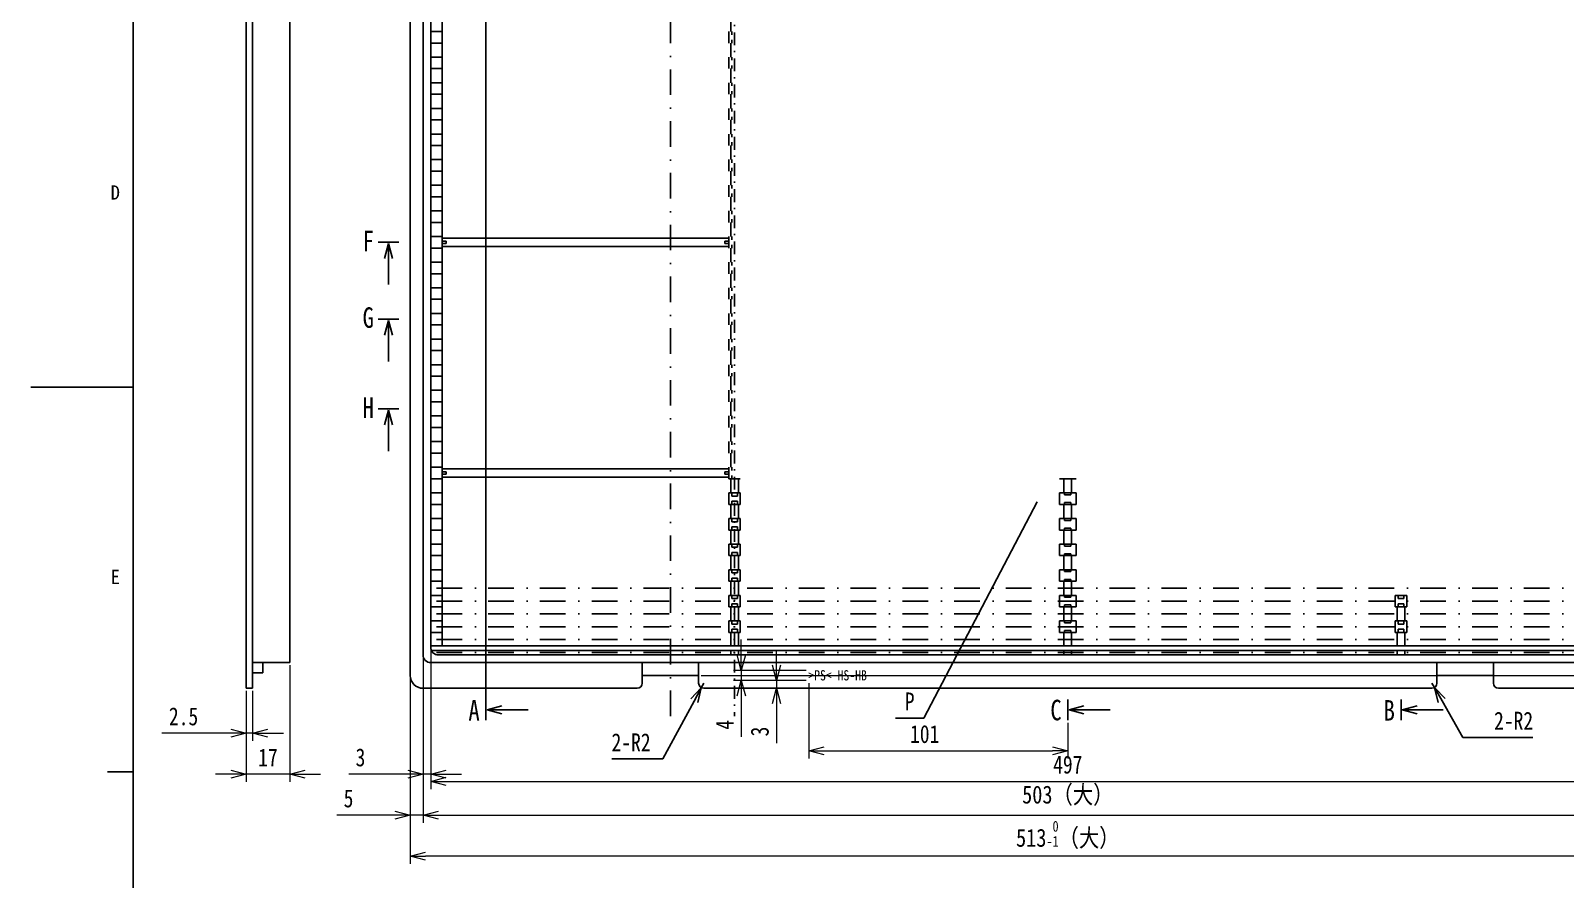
# Model space of a CAD drawing. Extents: x 641 to 1467, y 11 to 605.
# Drawn here: x 641.3 to 940.6, y 211.9 to 377.4 of the extents above; entities that cross this region are included whole.
import ezdxf

# ---------------------------------------------------------------- set-up
doc = ezdxf.new("R2010")
doc.units = 0
doc.header["$MEASUREMENT"] = 0
doc.linetypes.add('DASHDOT', pattern=[1, 0.5, -0.25, 0, -0.25])
doc.layers.get('0').update_dxf_attribs({"linetype": 'CONTINUOUS'})
doc.layers.get('DEFPOINTS').update_dxf_attribs({"linetype": 'CONTINUOUS'})
for name, color, linetype in [('DD0-2', 4, 'CONTINUOUS'), ('M1-1', 2, 'CONTINUOUS'), ('M1-2', 2, 'CONTINUOUS'), ('M21-1', 2, 'CONTINUOUS'), ('M4-2', 114, 'CONTINUOUS'), ('M80-2', 7, 'CONTINUOUS'), ('M80-3', 7, 'CONTINUOUS')]:
    doc.layers.add(name, color=color, linetype=linetype)
doc.styles.add('FS2312', font='', dxfattribs={"width": 0.8})
doc.styles.add('HANKAKU', font='')
doc.styles.get("Standard").update_dxf_attribs({"font": ''})
doc.styles.get('FS2312').set_extended_font_data('SimSun')
doc.styles.get('HANKAKU').set_extended_font_data('SimSun')
doc.styles.get('Standard').set_extended_font_data('SimSun')
doc.dimstyles.new('ISO-25', dxfattribs={"dimtxt": 3.5, "dimasz": 3, "dimexe": 1.5, "dimexo": 0.5, "dimtad": 1, "dimdec": 1, "dimlfac": 2, "dimdsep": 46, "dimtxsty": 'FS2312', "dimblk": 'OPEN30', "dimcen": 0.09, "dimclrd": 4, "dimclre": 4, "dimclrt": 4, "dimadec": 0, "dimazin": 0, "dimtfac": 1, "dimtdec": 1, "dimtmove": 0, "dimatfit": 3, "dimldrblk": 'OPEN30', "dimfxl": 1, "dimlwd": 18, "dimlwe": 18, "dimarcsym": 0})
doc.dimstyles.new('LEADSTYL', dxfattribs={"dimtxt": 3, "dimasz": 3, "dimexe": 0.18, "dimexo": 0.0625, "dimgap": 1, "dimtad": 0, "dimtih": 1, "dimtoh": 1, "dimdec": 4, "dimzin": 0, "dimdsep": 46, "dimtxsty": 'Standard', "dimblk1": 'OPEN', "dimblk2": 'OPEN', "dimsah": 1, "dimcen": 0.09, "dimadec": 0, "dimazin": 0, "dimtfac": 1, "dimtdec": 4, "dimtofl": 0, "dimtmove": 0, "dimatfit": 3, "dimldrblk": 'OPEN', "dimfxl": 1, "dimtolj": 1, "dimtzin": 0, "dimarcsym": 0})
doc.dimstyles.get("Standard").update_dxf_attribs({"dimtxt": 3.5, "dimasz": 3, "dimexe": 1.5, "dimexo": 0.5, "dimgap": 1.5, "dimtad": 3, "dimtoh": 1, "dimlfac": 0.5, "dimdsep": 46, "dimtxsty": 'FS2312', "dimblk1": 'OPEN', "dimblk2": 'OPEN', "dimsah": 1, "dimcen": 0.09, "dimadec": 0, "dimazin": 0, "dimtfac": 1, "dimtmove": 0, "dimatfit": 3, "dimldrblk": 'OPEN', "dimfxl": 1, "dimtolj": 1, "dimtzin": 0, "dimarcsym": 0})

# ---------------------------------------------------------------- blocks, each defined once
blk = doc.blocks.new('_OPEN')
at = {"color": 0}
for p, q in [((0, 0), (-1, 0)), ((-0.966, 0.259), (0, 0)), ((0, 0), (-0.966, -0.259))]:
    blk.add_line(p, q, dxfattribs=at)
blk = doc.blocks.new('_Open30')
at = {"color": 0, "linetype": 'ByBlock', "lineweight": -2}
for p, q in [((-1, 0.268), (0, 0)), ((0, 0), (-1, -0.268)), ((0, 0), (-1, 0))]:
    blk.add_line(p, q, dxfattribs=at)
blk = doc.blocks.new('*D236')
at = {"layer": 'DD0-2', "color": 4, "lineweight": 18, "transparency": 16777216}
for p, q in [((793.1, 250.14), (793.1, 235.44)), ((843.6, 242.43), (843.6, 235.44)), ((796.1, 236.94), (840.6, 236.94))]:
    blk.add_line(p, q, dxfattribs=at)
at = {"layer": 'DEFPOINTS', "color": 0, "transparency": 16777216}
for p in [(793.1, 250.64), (843.6, 242.93), (843.6, 236.94)]:
    blk.add_point(p, dxfattribs=at)
at = {"layer": 'DD0-2', "color": 4, "lineweight": 18, "transparency": 16777216, "xscale": 3, "yscale": 3, "zscale": 3, "rotation": 180}
blk.add_blockref('_Open30', (793.1, 236.94), dxfattribs=at)
at = {"layer": 'DD0-2', "color": 4, "lineweight": 18, "transparency": 16777216, "xscale": 3, "yscale": 3, "zscale": 3}
blk.add_blockref('_Open30', (843.6, 236.94), dxfattribs=at)
at = {"layer": 'DD0-2', "color": 4, "transparency": 16777216, "insert": (815.69, 240.19), "char_height": 3.5, "attachment_point": 5, "style": 'FS2312'}
blk.add_mtext('101', dxfattribs=at)
blk = doc.blocks.new('*D237')
at = {"layer": 'DD0-2', "color": 4, "lineweight": 18, "transparency": 16777216}
for p, q in [((779.92, 255.64), (779.92, 258.64)), ((792.6, 252.64), (778.42, 252.64)), ((779.92, 252.64), (779.92, 250.64)), ((792.6, 250.64), (778.42, 250.64)), ((779.92, 247.64), (779.92, 239.65))]:
    blk.add_line(p, q, dxfattribs=at)
at = {"layer": 'DEFPOINTS', "color": 0, "transparency": 16777216}
for p in [(779.92, 252.64), (793.1, 252.64), (793.1, 250.64)]:
    blk.add_point(p, dxfattribs=at)
at = {"layer": 'DD0-2', "color": 4, "lineweight": 18, "transparency": 16777216, "xscale": 3, "yscale": 3, "zscale": 3}
for p, rotation in [((779.92, 252.64), 270), ((779.92, 250.64), 90)]:
    blk.add_blockref('_Open30', p, dxfattribs=dict(at, rotation=rotation))
at = {"layer": 'DD0-2', "color": 4, "transparency": 16777216, "insert": (776.67, 242.01), "char_height": 3.5, "attachment_point": 5, "rotation": 90, "style": 'FS2312'}
blk.add_mtext('4', dxfattribs=at)
blk = doc.blocks.new('*D238')
at = {"layer": 'DD0-2', "color": 4, "lineweight": 18, "transparency": 16777216}
for p, q in [((786.79, 253.64), (786.79, 256.64)), ((773.1, 249.14), (788.29, 249.14)), ((792.6, 250.64), (785.29, 250.64)), ((786.79, 250.64), (786.79, 249.14)), ((786.79, 246.14), (786.79, 238.44))]:
    blk.add_line(p, q, dxfattribs=at)
at = {"layer": 'DEFPOINTS', "color": 0, "transparency": 16777216}
for p in [(772.6, 249.14), (786.79, 250.64), (793.1, 250.64)]:
    blk.add_point(p, dxfattribs=at)
at = {"layer": 'DD0-2', "color": 4, "lineweight": 18, "transparency": 16777216, "xscale": 3, "yscale": 3, "zscale": 3}
for p, rotation in [((786.79, 250.64), 270), ((786.79, 249.14), 90)]:
    blk.add_blockref('_Open30', p, dxfattribs=dict(at, rotation=rotation))
at = {"layer": 'DD0-2', "color": 4, "transparency": 16777216, "insert": (783.54, 240.7), "char_height": 3.5, "attachment_point": 5, "rotation": 90, "style": 'FS2312'}
blk.add_mtext('3', dxfattribs=at)
blk = doc.blocks.new('*D302')
at = {"layer": 'DD0-2', "color": 0, "lineweight": -2, "transparency": 16777216}
for p, q in [((772.6, 250.14), (772.12, 249.26)), ((764.61, 235.35), (770.7, 246.62)), ((754.66, 235.35), (764.61, 235.35))]:
    blk.add_line(p, q, dxfattribs=at)
at = {"layer": 'DEFPOINTS', "color": 0, "transparency": 16777216}
for p in [(772.12, 249.26), (772.6, 250.14)]:
    blk.add_point(p, dxfattribs=at)
at = {"layer": 'DD0-2', "color": 0, "lineweight": -2, "transparency": 16777216, "xscale": 3, "yscale": 3, "zscale": 3, "rotation": 61.6410365538692}
blk.add_blockref('_OPEN', (772.12, 249.26), dxfattribs=at)
at = {"layer": 'DD0-2', "color": 0, "transparency": 16777216, "insert": (758.42, 238.6), "char_height": 3.5, "attachment_point": 5, "style": 'FS2312'}
blk.add_mtext('\\A1;2-R2', dxfattribs=at)
blk = doc.blocks.new('*D303')
at = {"layer": 'DD0-2', "color": 0, "lineweight": -2, "transparency": 16777216}
for p, q in [((914.6, 250.14), (915.1, 249.27)), ((920.68, 239.56), (916.59, 246.67)), ((934.3, 239.56), (920.68, 239.56))]:
    blk.add_line(p, q, dxfattribs=at)
at = {"layer": 'DEFPOINTS', "color": 0, "transparency": 16777216}
for p in [(914.6, 250.14), (915.1, 249.27)]:
    blk.add_point(p, dxfattribs=at)
at = {"layer": 'DD0-2', "color": 0, "lineweight": -2, "transparency": 16777216, "xscale": 3, "yscale": 3, "zscale": 3, "rotation": 119.8728210460283}
blk.add_blockref('_OPEN', (915.1, 249.27), dxfattribs=at)
at = {"layer": 'DD0-2', "color": 0, "transparency": 16777216, "insert": (930.55, 242.81), "char_height": 3.5, "attachment_point": 5, "style": 'FS2312'}
blk.add_mtext('\\A1;2-R2', dxfattribs=at)
blk = doc.blocks.new('*D304')
at = {"layer": 'DD0-2', "color": 4, "lineweight": 18, "transparency": 16777216}
for p, q in [((968.35, 510.14), (990.1, 510.14)), ((988.6, 254.64), (988.6, 507.14)), ((772.1, 251.64), (990.1, 251.64))]:
    blk.add_line(p, q, dxfattribs=at)
at = {"layer": 'DEFPOINTS', "color": 0, "transparency": 16777216}
for p in [(967.85, 510.14), (988.6, 510.14), (771.6, 251.64)]:
    blk.add_point(p, dxfattribs=at)
at = {"layer": 'DD0-2', "color": 4, "lineweight": 18, "transparency": 16777216, "xscale": 3, "yscale": 3, "zscale": 3}
for p, rotation in [((988.6, 510.14), 90), ((988.6, 251.64), 270)]:
    blk.add_blockref('_Open30', p, dxfattribs=dict(at, rotation=rotation))
at = {"layer": 'DD0-2', "color": 4, "transparency": 16777216, "insert": (984.46, 380.89), "char_height": 3.5, "attachment_point": 5, "rotation": 90, "style": 'FS2312'}
blk.add_mtext('517{\\H0.6x;\\S+0.2^ -0.3;}（大）', dxfattribs=at)
blk = doc.blocks.new('*D308')
at = {"layer": 'DD0-2', "color": 4, "lineweight": 18, "transparency": 16777216}
for p, q in [((691.85, 253.64), (691.85, 230.89)), ((683.35, 248.64), (683.35, 230.89)), ((680.35, 232.39), (677.35, 232.39)), ((691.85, 232.39), (683.35, 232.39)), ((694.85, 232.39), (697.85, 232.39))]:
    blk.add_line(p, q, dxfattribs=at)
at = {"layer": 'DEFPOINTS', "color": 0, "transparency": 16777216}
for p in [(691.85, 254.14), (683.35, 249.14), (683.35, 232.39)]:
    blk.add_point(p, dxfattribs=at)
at = {"layer": 'DD0-2', "color": 4, "lineweight": 18, "transparency": 16777216, "xscale": 3, "yscale": 3, "zscale": 3}
blk.add_blockref('_Open30', (683.35, 232.39), dxfattribs=at)
at = {"layer": 'DD0-2', "color": 4, "lineweight": 18, "transparency": 16777216, "xscale": 3, "yscale": 3, "zscale": 3, "rotation": 180}
blk.add_blockref('_Open30', (691.85, 232.39), dxfattribs=at)
at = {"layer": 'DD0-2', "color": 4, "transparency": 16777216, "insert": (687.6, 235.64), "char_height": 3.5, "attachment_point": 5, "style": 'FS2312'}
blk.add_mtext('17', dxfattribs=at)
blk = doc.blocks.new('*D309')
at = {"layer": 'DD0-2', "color": 4, "lineweight": 18, "transparency": 16777216}
for p, q in [((683.35, 248.64), (683.35, 238.89)), ((684.6, 248.64), (684.6, 238.89)), ((680.35, 240.39), (666.88, 240.39)), ((684.6, 240.39), (683.35, 240.39)), ((687.6, 240.39), (690.6, 240.39))]:
    blk.add_line(p, q, dxfattribs=at)
at = {"layer": 'DEFPOINTS', "color": 0, "transparency": 16777216}
for p in [(683.35, 249.14), (684.6, 249.14), (683.35, 240.39)]:
    blk.add_point(p, dxfattribs=at)
at = {"layer": 'DD0-2', "color": 4, "lineweight": 18, "transparency": 16777216, "xscale": 3, "yscale": 3, "zscale": 3}
blk.add_blockref('_Open30', (683.35, 240.39), dxfattribs=at)
at = {"layer": 'DD0-2', "color": 4, "lineweight": 18, "transparency": 16777216, "xscale": 3, "yscale": 3, "zscale": 3, "rotation": 180}
blk.add_blockref('_Open30', (684.6, 240.39), dxfattribs=at)
at = {"layer": 'DD0-2', "color": 4, "transparency": 16777216, "insert": (671.14, 243.64), "char_height": 3.5, "attachment_point": 5, "style": 'FS2312'}
blk.add_mtext('2.5', dxfattribs=at)
blk = doc.blocks.new('*D310')
at = {"layer": 'DD0-2', "color": 4, "lineweight": 18, "transparency": 16777216}
for p, q in [((715.35, 251.14), (715.35, 214.89)), ((971.85, 251.14), (971.85, 214.89)), ((968.85, 216.39), (718.35, 216.39))]:
    blk.add_line(p, q, dxfattribs=at)
at = {"layer": 'DEFPOINTS', "color": 0, "transparency": 16777216}
for p in [(715.35, 251.64), (971.85, 251.64), (715.35, 216.39)]:
    blk.add_point(p, dxfattribs=at)
at = {"layer": 'DD0-2', "color": 4, "lineweight": 18, "transparency": 16777216, "xscale": 3, "yscale": 3, "zscale": 3, "rotation": 180}
blk.add_blockref('_Open30', (715.35, 216.39), dxfattribs=at)
at = {"layer": 'DD0-2', "color": 4, "lineweight": 18, "transparency": 16777216, "xscale": 3, "yscale": 3, "zscale": 3}
blk.add_blockref('_Open30', (971.85, 216.39), dxfattribs=at)
at = {"layer": 'DD0-2', "color": 4, "transparency": 16777216, "insert": (843.6, 220.52), "char_height": 3.5, "attachment_point": 5, "style": 'FS2312'}
blk.add_mtext('{\\W0.83;513{\\H2.10;{\\W0.83;{\\S 0^ -1;}}}（大）}', dxfattribs=at)
blk = doc.blocks.new('*D311')
at = {"layer": 'DD0-2', "color": 4, "lineweight": 18, "transparency": 16777216}
for p, q in [((717.85, 255.14), (717.85, 222.89)), ((715.35, 251.14), (715.35, 222.89)), ((712.35, 224.39), (701.05, 224.39)), ((717.85, 224.39), (715.35, 224.39)), ((720.85, 224.39), (723.85, 224.39))]:
    blk.add_line(p, q, dxfattribs=at)
at = {"layer": 'DEFPOINTS', "color": 0, "transparency": 16777216}
for p in [(717.85, 255.64), (715.35, 251.64), (715.35, 224.39)]:
    blk.add_point(p, dxfattribs=at)
at = {"layer": 'DD0-2', "color": 4, "lineweight": 18, "transparency": 16777216, "xscale": 3, "yscale": 3, "zscale": 3}
blk.add_blockref('_Open30', (715.35, 224.39), dxfattribs=at)
at = {"layer": 'DD0-2', "color": 4, "lineweight": 18, "transparency": 16777216, "xscale": 3, "yscale": 3, "zscale": 3, "rotation": 180}
blk.add_blockref('_Open30', (717.85, 224.39), dxfattribs=at)
at = {"layer": 'DD0-2', "color": 4, "transparency": 16777216, "insert": (703.31, 227.64), "char_height": 3.5, "attachment_point": 5, "style": 'FS2312'}
blk.add_mtext('5', dxfattribs=at)
blk = doc.blocks.new('*D312')
at = {"layer": 'DD0-2', "color": 4, "lineweight": 18, "transparency": 16777216}
for p, q in [((717.85, 255.14), (717.85, 222.89)), ((969.35, 255.14), (969.35, 222.89)), ((720.85, 224.39), (966.35, 224.39))]:
    blk.add_line(p, q, dxfattribs=at)
at = {"layer": 'DEFPOINTS', "color": 0, "transparency": 16777216}
for p in [(717.85, 255.64), (969.35, 255.64), (969.35, 224.39)]:
    blk.add_point(p, dxfattribs=at)
at = {"layer": 'DD0-2', "color": 4, "lineweight": 18, "transparency": 16777216, "xscale": 3, "yscale": 3, "zscale": 3, "rotation": 180}
blk.add_blockref('_Open30', (717.85, 224.39), dxfattribs=at)
at = {"layer": 'DD0-2', "color": 4, "lineweight": 18, "transparency": 16777216, "xscale": 3, "yscale": 3, "zscale": 3}
blk.add_blockref('_Open30', (969.35, 224.39), dxfattribs=at)
at = {"layer": 'DD0-2', "color": 4, "transparency": 16777216, "insert": (843.6, 228.18), "char_height": 3.5, "attachment_point": 5, "style": 'FS2312'}
blk.add_mtext('\\W0.83;503（大）', dxfattribs=at)
blk = doc.blocks.new('*D314')
at = {"layer": 'DD0-2', "color": 4, "lineweight": 18, "transparency": 16777216}
for p, q in [((717.85, 255.14), (717.85, 230.89)), ((719.35, 256.64), (719.35, 230.89)), ((714.85, 232.39), (703.39, 232.39)), ((719.35, 232.39), (717.85, 232.39)), ((722.35, 232.39), (725.35, 232.39))]:
    blk.add_line(p, q, dxfattribs=at)
at = {"layer": 'DEFPOINTS', "color": 0, "transparency": 16777216}
for p in [(717.85, 255.64), (719.35, 257.14), (717.85, 232.39)]:
    blk.add_point(p, dxfattribs=at)
at = {"layer": 'DD0-2', "color": 4, "lineweight": 18, "transparency": 16777216, "xscale": 3, "yscale": 3, "zscale": 3}
blk.add_blockref('_Open30', (717.85, 232.39), dxfattribs=at)
at = {"layer": 'DD0-2', "color": 4, "lineweight": 18, "transparency": 16777216, "xscale": 3, "yscale": 3, "zscale": 3, "rotation": 180}
blk.add_blockref('_Open30', (719.35, 232.39), dxfattribs=at)
at = {"layer": 'DD0-2', "color": 4, "transparency": 16777216, "insert": (705.64, 235.64), "char_height": 3.5, "attachment_point": 5, "style": 'FS2312'}
blk.add_mtext('3', dxfattribs=at)
blk = doc.blocks.new('*D316')
at = {"layer": 'DD0-2', "color": 4, "lineweight": 18, "transparency": 16777216}
for p, q in [((719.35, 256.64), (719.35, 229.48)), ((967.85, 256.64), (967.85, 229.48)), ((722.35, 230.98), (964.85, 230.98))]:
    blk.add_line(p, q, dxfattribs=at)
at = {"layer": 'DEFPOINTS', "color": 0, "transparency": 16777216}
for p in [(719.35, 257.14), (967.85, 257.14), (967.85, 230.98)]:
    blk.add_point(p, dxfattribs=at)
at = {"layer": 'DD0-2', "color": 4, "lineweight": 18, "transparency": 16777216, "xscale": 3, "yscale": 3, "zscale": 3, "rotation": 180}
blk.add_blockref('_Open30', (719.35, 230.98), dxfattribs=at)
at = {"layer": 'DD0-2', "color": 4, "lineweight": 18, "transparency": 16777216, "xscale": 3, "yscale": 3, "zscale": 3}
blk.add_blockref('_Open30', (967.85, 230.98), dxfattribs=at)
at = {"layer": 'DD0-2', "color": 4, "transparency": 16777216, "insert": (843.6, 234.23), "char_height": 3.5, "attachment_point": 5, "style": 'FS2312'}
blk.add_mtext('497', dxfattribs=at)

msp = doc.modelspace()

# ---------------------------------------------------------------- linework, layer by layer
at = {"color": 114, "linetype": 'Continuous', "ltscale": 0.1}
msp.add_line((661.3217, 30.8585), (661.3217, 584.8585), dxfattribs=at)
at = {"layer": 'M1-1'}
msp.add_line((730.097, 518.8105), (730.097, 242.9335), dxfattribs=at)
at = {"layer": 'M1-1', "color": 7, "linetype": 'DASHDOT', "ltscale": 10}
for p, q in [((766.097, 243.6765), (766.097, 519.8985)), ((967.847, 268.6415), (719.347, 268.6415)), ((967.847, 266.1415), (719.347, 266.1415)), ((967.847, 263.6415), (719.347, 263.6415)), ((967.847, 261.1415), (719.347, 261.1415)), ((967.847, 258.6415), (719.347, 258.6415)), ((967.847, 256.1415), (719.347, 256.1415))]:
    msp.add_line(p, q, dxfattribs=at)
at = {"layer": 'M1-2'}
for p, q in [((683.347, 512.6415), (683.347, 249.1415)), ((684.597, 512.6415), (684.597, 249.1415)), ((691.847, 510.1415), (691.847, 254.1415)), ((715.347, 251.6415), (715.347, 510.1415)), ((717.847, 508.6415), (717.847, 255.6415)), ((719.347, 507.1415), (719.347, 257.1415)), ((721.597, 507.5015), (721.597, 257.4415)), ((719.347, 377.2665), (721.597, 377.2665)), ((777.472, 375.0165), (777.472, 377.2665)), ((777.847, 377.2665), (777.847, 380.0165)), ((778.047, 376.6415), (778.047, 377.2665)), ((719.347, 375.0165), (721.597, 375.0165)), ((777.847, 372.2665), (777.847, 375.0165)), ((778.047, 375.0165), (778.047, 375.6415)), ((719.347, 372.2665), (721.597, 372.2665)), ((777.472, 370.0165), (777.472, 372.2665)), ((778.047, 371.6415), (778.047, 372.2665)), ((719.347, 370.0165), (721.597, 370.0165)), ((777.847, 367.2665), (777.847, 370.0165)), ((778.047, 370.0165), (778.047, 370.6415)), ((719.347, 367.2665), (721.597, 367.2665)), ((777.472, 365.0165), (777.472, 367.2665)), ((778.047, 366.6415), (778.047, 367.2665)), ((778.047, 365.0165), (778.047, 365.6415)), ((719.347, 365.0165), (721.597, 365.0165)), ((719.347, 362.2665), (721.597, 362.2665)), ((777.472, 360.0165), (777.472, 362.2665)), ((777.847, 362.2665), (777.847, 365.0165)), ((778.047, 361.6415), (778.047, 362.2665)), ((719.347, 360.0165), (721.597, 360.0165)), ((777.847, 357.2665), (777.847, 360.0165)), ((778.047, 360.0165), (778.047, 360.6415)), ((719.347, 357.2665), (721.597, 357.2665)), ((777.472, 355.0165), (777.472, 357.2665)), ((778.047, 356.6415), (778.047, 357.2665)), ((719.347, 355.0165), (721.597, 355.0165)), ((777.847, 352.2665), (777.847, 355.0165)), ((778.047, 355.0165), (778.047, 355.6415)), ((719.347, 352.2665), (721.597, 352.2665)), ((777.472, 350.0165), (777.472, 352.2665)), ((778.047, 351.6415), (778.047, 352.2665)), ((778.047, 350.0165), (778.047, 350.6415)), ((719.347, 350.0165), (721.597, 350.0165)), ((719.347, 347.2665), (721.597, 347.2665)), ((777.472, 345.0165), (777.472, 347.2665)), ((777.847, 347.2665), (777.847, 350.0165)), ((778.047, 346.6415), (778.047, 347.2665)), ((719.347, 345.0165), (721.597, 345.0165)), ((777.847, 342.2665), (777.847, 345.0165)), ((778.047, 345.0165), (778.047, 345.6415)), ((719.347, 342.2665), (721.597, 342.2665)), ((777.472, 340.0165), (777.472, 342.2665)), ((778.047, 341.6415), (778.047, 342.2665)), ((719.347, 340.0165), (721.597, 340.0165)), ((777.847, 337.2665), (777.847, 340.0165)), ((778.047, 340.0165), (778.047, 340.6415)), ((719.347, 337.2665), (721.597, 337.2665)), ((777.472, 336.9665), (721.597, 336.9665)), ((721.597, 336.3915), (722.347, 336.3915)), ((721.597, 335.8915), (722.347, 335.8915)), ((777.472, 335.3165), (721.597, 335.3165)), ((722.347, 336.3915), (722.347, 335.8915)), ((776.722, 335.8915), (776.722, 336.3915)), ((776.722, 336.3915), (777.472, 336.3915)), ((776.722, 335.8915), (777.472, 335.8915)), ((777.472, 335.0165), (777.472, 337.2665)), ((777.472, 335.0165), (777.472, 337.2665)), ((778.047, 336.6415), (778.047, 337.2665)), ((778.047, 335.0165), (778.047, 335.6415)), ((719.347, 335.0165), (721.597, 335.0165)), ((719.347, 332.2665), (721.597, 332.2665)), ((777.472, 332.2665), (777.472, 330.0165)), ((777.847, 332.2665), (777.847, 335.0165)), ((778.047, 331.6415), (778.047, 332.2665)), ((719.347, 330.0165), (721.597, 330.0165)), ((777.847, 327.2665), (777.847, 330.0165)), ((778.047, 330.0165), (778.047, 330.6415)), ((719.347, 327.2665), (721.597, 327.2665)), ((777.472, 327.2665), (777.472, 325.0165)), ((778.047, 326.6415), (778.047, 327.2665)), ((719.347, 325.0165), (721.597, 325.0165)), ((777.847, 322.2665), (777.847, 325.0165)), ((778.047, 325.0165), (778.047, 325.6415)), ((719.347, 322.2665), (721.597, 322.2665)), ((777.472, 322.2665), (777.472, 320.0165)), ((778.047, 321.6415), (778.047, 322.2665)), ((778.047, 320.0165), (778.047, 320.6415)), ((719.347, 320.0165), (721.597, 320.0165)), ((777.847, 317.2665), (777.847, 320.0165)), ((719.347, 317.2665), (721.597, 317.2665)), ((719.347, 315.0165), (721.597, 315.0165)), ((777.472, 317.2665), (777.472, 315.0165)), ((777.847, 312.2665), (777.847, 315.0165)), ((778.047, 316.6415), (778.047, 317.2665)), ((778.047, 315.0165), (778.047, 315.6415)), ((719.347, 312.2665), (721.597, 312.2665)), ((777.472, 312.2665), (777.472, 310.0165)), ((778.047, 311.6415), (778.047, 312.2665)), ((719.347, 310.0165), (721.597, 310.0165)), ((777.847, 307.2665), (777.847, 310.0165)), ((778.047, 310.0165), (778.047, 310.6415)), ((719.347, 307.2665), (721.597, 307.2665)), ((777.472, 307.2665), (777.472, 305.0165)), ((778.047, 306.6415), (778.047, 307.2665)), ((778.047, 305.0165), (778.047, 305.6415)), ((719.347, 305.0165), (721.597, 305.0165)), ((777.847, 302.2665), (777.847, 305.0165)), ((719.347, 302.2665), (721.597, 302.2665)), ((719.347, 300.0165), (721.597, 300.0165)), ((777.472, 302.2665), (777.472, 300.0165)), ((777.847, 297.2665), (777.847, 300.0165)), ((778.047, 301.6415), (778.047, 302.2665)), ((778.047, 300.0165), (778.047, 300.6415)), ((719.347, 297.2665), (721.597, 297.2665)), ((777.472, 297.2665), (777.472, 295.0165)), ((778.047, 296.6415), (778.047, 297.2665)), ((719.347, 295.0165), (721.597, 295.0165)), ((777.847, 292.2665), (777.847, 295.0165)), ((778.047, 295.0165), (778.047, 295.6415)), ((719.347, 292.2665), (721.597, 292.2665)), ((777.472, 291.9665), (721.597, 291.9665)), ((721.597, 291.3915), (722.347, 291.3915)), ((721.597, 290.8915), (722.347, 290.8915)), ((722.347, 291.3915), (722.347, 290.8915)), ((776.722, 290.8915), (776.722, 291.3915)), ((776.722, 291.3915), (777.472, 291.3915)), ((776.722, 290.8915), (777.472, 290.8915)), ((777.472, 290.0165), (777.472, 292.2665)), ((777.472, 290.0165), (777.472, 292.2665)), ((778.047, 291.6415), (778.047, 292.2665)), ((778.047, 290.0165), (778.047, 290.6415)), ((719.347, 290.0165), (721.597, 290.0165)), ((777.472, 290.3165), (721.597, 290.3165)), ((777.472, 290.0165), (779.722, 290.0165)), ((777.472, 290.0165), (779.722, 290.0165)), ((777.847, 287.2665), (777.847, 290.0165)), ((779.347, 287.2665), (779.347, 290.0165)), ((841.972, 290.0165), (845.222, 290.0165)), ((842.472, 290.0165), (844.722, 290.0165)), ((842.847, 287.2665), (842.847, 290.0165)), ((844.347, 287.2665), (844.347, 290.0165)), ((719.347, 287.2665), (721.597, 287.2665)), ((719.347, 285.0165), (721.597, 285.0165)), ((777.472, 285.0165), (777.472, 287.2665)), ((777.472, 287.2665), (779.722, 287.2665)), ((777.472, 285.0165), (779.722, 285.0165)), ((777.847, 282.2665), (777.847, 285.0165)), ((778.047, 286.6415), (778.047, 287.2665)), ((778.047, 286.6415), (779.147, 286.6415)), ((778.047, 285.0165), (778.047, 285.6415)), ((778.047, 285.6415), (779.147, 285.6415)), ((779.147, 286.6415), (779.147, 287.2665)), ((779.147, 285.0165), (779.147, 285.6415)), ((779.347, 282.2665), (779.347, 285.0165)), ((779.722, 285.0165), (779.722, 287.2665)), ((841.972, 285.0165), (841.972, 287.2665)), ((841.972, 287.2665), (845.222, 287.2665)), ((841.972, 285.0165), (845.222, 285.0165)), ((842.847, 282.2665), (842.847, 285.0165)), ((842.972, 286.8915), (842.972, 287.2665)), ((844.222, 286.8915), (842.972, 286.8915)), ((844.222, 285.3915), (842.972, 285.3915)), ((842.972, 285.0165), (842.972, 285.3915)), ((844.222, 286.8915), (844.222, 287.2665)), ((844.222, 285.0165), (844.222, 285.3915)), ((844.347, 282.2665), (844.347, 285.0165)), ((845.222, 285.0165), (845.222, 287.2665)), ((719.347, 282.2665), (721.597, 282.2665)), ((777.472, 280.0165), (777.472, 282.2665)), ((777.472, 282.2665), (779.722, 282.2665)), ((778.047, 281.6415), (778.047, 282.2665)), ((778.047, 281.6415), (779.147, 281.6415)), ((779.147, 281.6415), (779.147, 282.2665)), ((779.722, 280.0165), (779.722, 282.2665)), ((841.972, 280.0165), (841.972, 282.2665)), ((841.972, 282.2665), (845.222, 282.2665)), ((842.972, 281.8915), (842.972, 282.2665)), ((844.222, 281.8915), (842.972, 281.8915)), ((844.222, 281.8915), (844.222, 282.2665)), ((845.222, 280.0165), (845.222, 282.2665)), ((719.347, 280.0165), (721.597, 280.0165)), ((777.472, 280.0165), (779.722, 280.0165)), ((777.847, 277.2665), (777.847, 280.0165)), ((778.047, 280.0165), (778.047, 280.6415)), ((778.047, 280.6415), (779.147, 280.6415)), ((779.147, 280.0165), (779.147, 280.6415)), ((779.347, 277.2665), (779.347, 280.0165)), ((841.972, 280.0165), (845.222, 280.0165)), ((842.847, 277.2665), (842.847, 280.0165)), ((844.222, 280.3915), (842.972, 280.3915)), ((842.972, 280.0165), (842.972, 280.3915)), ((844.222, 280.0165), (844.222, 280.3915)), ((844.347, 277.2665), (844.347, 280.0165)), ((719.347, 277.2665), (721.597, 277.2665)), ((777.472, 275.0165), (777.472, 277.2665)), ((777.472, 277.2665), (779.722, 277.2665)), ((778.047, 276.6415), (778.047, 277.2665)), ((778.047, 276.6415), (779.147, 276.6415)), ((778.047, 275.0165), (778.047, 275.6415)), ((778.047, 275.6415), (779.147, 275.6415)), ((779.147, 276.6415), (779.147, 277.2665)), ((779.147, 275.0165), (779.147, 275.6415)), ((779.722, 275.0165), (779.722, 277.2665)), ((841.972, 275.0165), (841.972, 277.2665)), ((841.972, 277.2665), (845.222, 277.2665)), ((842.972, 276.8915), (842.972, 277.2665)), ((844.222, 276.8915), (842.972, 276.8915)), ((844.222, 275.3915), (842.972, 275.3915)), ((842.972, 275.0165), (842.972, 275.3915)), ((844.222, 276.8915), (844.222, 277.2665)), ((844.222, 275.0165), (844.222, 275.3915)), ((845.222, 275.0165), (845.222, 277.2665)), ((719.347, 275.0165), (721.597, 275.0165)), ((777.472, 275.0165), (779.722, 275.0165)), ((777.847, 272.2665), (777.847, 275.0165)), ((779.347, 272.2665), (779.347, 275.0165)), ((841.972, 275.0165), (845.222, 275.0165)), ((842.847, 272.2665), (842.847, 275.0165)), ((844.347, 272.2665), (844.347, 275.0165)), ((719.347, 272.2665), (721.597, 272.2665)), ((719.347, 270.0165), (721.597, 270.0165)), ((777.472, 270.0165), (777.472, 272.2665)), ((777.472, 272.2665), (779.722, 272.2665)), ((777.472, 270.0165), (779.722, 270.0165)), ((777.847, 267.2665), (777.847, 270.0165)), ((778.047, 271.6415), (778.047, 272.2665)), ((778.047, 271.6415), (779.147, 271.6415)), ((778.047, 270.0165), (778.047, 270.6415)), ((778.047, 270.6415), (779.147, 270.6415)), ((779.147, 271.6415), (779.147, 272.2665)), ((779.147, 270.0165), (779.147, 270.6415)), ((779.347, 267.2665), (779.347, 270.0165)), ((779.722, 270.0165), (779.722, 272.2665)), ((841.972, 270.0165), (841.972, 272.2665)), ((841.972, 272.2665), (845.222, 272.2665)), ((841.972, 270.0165), (845.222, 270.0165)), ((842.847, 267.2665), (842.847, 270.0165)), ((842.972, 271.8915), (842.972, 272.2665)), ((844.222, 271.8915), (842.972, 271.8915)), ((844.222, 270.3915), (842.972, 270.3915)), ((842.972, 270.0165), (842.972, 270.3915)), ((844.222, 271.8915), (844.222, 272.2665)), ((844.222, 270.0165), (844.222, 270.3915)), ((844.347, 267.2665), (844.347, 270.0165)), ((845.222, 270.0165), (845.222, 272.2665)), ((719.347, 267.2665), (721.597, 267.2665)), ((777.472, 267.2665), (777.472, 265.0165)), ((777.472, 267.2665), (779.722, 267.2665)), ((778.047, 266.6415), (778.047, 267.2665)), ((778.047, 266.6415), (779.147, 266.6415)), ((779.147, 266.6415), (779.147, 267.2665)), ((779.722, 267.2665), (779.722, 265.0165)), ((841.972, 267.2665), (841.972, 265.0165)), ((841.972, 267.2665), (845.222, 267.2665)), ((842.972, 266.8915), (842.972, 267.2665)), ((844.222, 266.8915), (842.972, 266.8915)), ((844.222, 266.8915), (844.222, 267.2665)), ((845.222, 267.2665), (845.222, 265.0165)), ((907.472, 267.2665), (907.472, 265.0165)), ((907.472, 267.2665), (909.722, 267.2665)), ((908.047, 266.6415), (908.047, 267.2665)), ((908.047, 266.6415), (909.147, 266.6415)), ((909.147, 266.6415), (909.147, 267.2665)), ((909.722, 267.2665), (909.722, 265.0165)), ((719.347, 265.0165), (721.597, 265.0165)), ((777.472, 265.0165), (779.722, 265.0165)), ((777.847, 262.2665), (777.847, 265.0165)), ((778.047, 265.0165), (778.047, 265.6415)), ((778.047, 265.6415), (779.147, 265.6415)), ((779.147, 265.0165), (779.147, 265.6415)), ((779.347, 262.2665), (779.347, 265.0165)), ((841.972, 265.0165), (845.222, 265.0165)), ((842.847, 262.2665), (842.847, 265.0165)), ((844.222, 265.3915), (842.972, 265.3915)), ((842.972, 265.0165), (842.972, 265.3915)), ((844.222, 265.0165), (844.222, 265.3915)), ((844.347, 262.2665), (844.347, 265.0165)), ((907.472, 265.0165), (909.722, 265.0165)), ((907.847, 262.2665), (907.847, 265.0165)), ((908.047, 265.0165), (908.047, 265.6415)), ((908.047, 265.6415), (909.147, 265.6415)), ((909.147, 265.0165), (909.147, 265.6415)), ((909.347, 262.2665), (909.347, 265.0165)), ((719.347, 262.2665), (721.597, 262.2665)), ((777.472, 262.2665), (777.472, 260.0165)), ((777.472, 262.2665), (779.722, 262.2665)), ((778.047, 261.6415), (778.047, 262.2665)), ((778.047, 261.6415), (779.147, 261.6415)), ((778.047, 260.6415), (779.147, 260.6415)), ((778.047, 260.0165), (778.047, 260.6415)), ((779.147, 261.6415), (779.147, 262.2665)), ((779.147, 260.0165), (779.147, 260.6415)), ((779.722, 262.2665), (779.722, 260.0165)), ((841.972, 262.2665), (841.972, 260.0165)), ((841.972, 262.2665), (845.222, 262.2665)), ((842.972, 261.8915), (842.972, 262.2665)), ((844.222, 261.8915), (842.972, 261.8915)), ((844.222, 261.8915), (844.222, 262.2665)), ((845.222, 262.2665), (845.222, 260.0165)), ((907.472, 262.2665), (907.472, 260.0165)), ((907.472, 262.2665), (909.722, 262.2665)), ((908.047, 261.6415), (908.047, 262.2665)), ((908.047, 261.6415), (909.147, 261.6415)), ((908.047, 260.0165), (908.047, 260.6415)), ((908.047, 260.6415), (909.147, 260.6415)), ((909.147, 261.6415), (909.147, 262.2665)), ((909.147, 260.0165), (909.147, 260.6415)), ((909.722, 262.2665), (909.722, 260.0165)), ((719.347, 260.0165), (721.597, 260.0165)), ((967.847, 257.4415), (719.347, 257.4415)), ((777.472, 260.0165), (779.722, 260.0165)), ((777.847, 257.4415), (777.847, 260.0165)), ((779.347, 257.4415), (779.347, 260.0165)), ((841.972, 260.0165), (845.222, 260.0165)), ((842.847, 257.4415), (842.847, 260.0165)), ((844.222, 260.3915), (842.972, 260.3915)), ((842.972, 260.0165), (842.972, 260.3915)), ((844.222, 260.0165), (844.222, 260.3915)), ((844.347, 257.4415), (844.347, 260.0165)), ((907.472, 260.0165), (909.722, 260.0165)), ((907.847, 257.4415), (907.847, 260.0165)), ((909.347, 257.4415), (909.347, 260.0165)), ((967.847, 256.5115), (719.347, 256.5115)), ((966.347, 255.6415), (720.847, 255.6415)), ((777.847, 255.6415), (777.847, 256.5115)), ((779.347, 255.6415), (779.347, 256.5115)), ((842.847, 255.6415), (842.847, 256.5115)), ((844.347, 255.6415), (844.347, 256.5115)), ((907.847, 255.6415), (907.847, 256.5115)), ((909.347, 255.6415), (909.347, 256.5115)), ((691.847, 254.1415), (684.597, 254.1415)), ((684.597, 252.1415), (686.597, 252.1415)), ((686.597, 252.1415), (686.597, 254.1415)), ((719.347, 254.1415), (967.847, 254.1415)), ((760.597, 254.1415), (760.597, 250.1415)), ((760.597, 251.6415), (771.597, 251.6415)), ((771.597, 254.1415), (771.597, 250.1415)), ((915.598, 254.1415), (915.598, 250.1415)), ((926.598, 251.6415), (915.598, 251.6415)), ((926.598, 254.1415), (926.598, 250.1415)), ((684.597, 249.1415), (683.347, 249.1415)), ((759.597, 249.1415), (717.847, 249.1415)), ((914.598, 249.1415), (772.597, 249.1415)), ((969.347, 249.1415), (927.598, 249.1415))]:
    msp.add_line(p, q, dxfattribs=at)
for centre, radius, start, end in [((719.347, 255.6415), 1.5, 180, 270), ((720.847, 257.1415), 1.5, 180, 270), ((717.847, 251.6415), 2.5, 180, 270), ((759.597, 250.1415), 1, 270, 0), ((772.597, 250.1415), 1, 180, 270), ((914.598, 250.1415), 1, 270, 0), ((927.598, 250.1415), 1, 180, 270)]:
    msp.add_arc(centre, radius, start, end, dxfattribs=at)
at = {"layer": 'M21-1', "color": 7, "linetype": 'DASHDOT', "ltscale": 5}
msp.add_line((778.597, 519.8985), (778.597, 243.6765), dxfattribs=at)
at = {"layer": 'M80-2', "color": 2}
for p, q in [((661.3217, 307.8585), (641.3217, 307.8585)), ((661.3217, 232.8585), (656.3217, 232.8585))]:
    msp.add_line(p, q, dxfattribs=at)
at = {"layer": 'M80-3', "color": 114}
for p, q in [((709.107, 336.1415), (713.1071, 336.1408)), ((709.107, 321.1415), (713.1071, 321.1408)), ((709.107, 303.6415), (713.1071, 303.6408)), ((730.097, 242.9335), (730.0977, 246.9336)), ((843.597, 242.9335), (843.5977, 246.9336)), ((908.597, 242.9335), (908.5977, 246.9336))]:
    msp.add_line(p, q, dxfattribs=at)

# ---------------------------------------------------------------- texts
at = {"layer": 'DD0-2', "insert": (812.757, 246.5685), "char_height": 3.5, "attachment_point": 5, "style": 'FS2312'}
msp.add_mtext('{\\A1;P}', dxfattribs=at)
at = {"layer": 'M1-2', "color": 1, "insert": (792.98, 250.6415), "char_height": 2, "attachment_point": 7}
msp.add_mtext('{\\W0.84;\\C2;>PS< HS-HB                  }', dxfattribs=at)
at = {"layer": 'M4-2', "char_height": 4, "attachment_point": 7}
for s, insert in [('\\W0.81;{\\C2;F}', (706.0582, 334.3894)), ('\\W0.81;{\\C2;G}', (706.0582, 319.3894)), ('\\W0.81;{\\C2;H}', (706.0582, 301.8894)), ('\\W0.81;{\\C2;A}', (726.6967, 242.8321)), ('\\W0.81;{\\C2;C}', (840.1967, 242.8321)), ('\\W0.81;{\\C2;B}', (905.1967, 242.8321))]:
    msp.add_mtext(s, dxfattribs=dict(at, insert=insert))
at = {"layer": 'M80-2', "color": 154, "char_height": 2.8, "attachment_point": 7, "style": 'HANKAKU'}
for s, insert in [('{\\W0.95;D}', (656.9217, 344.4585)), ('{\\W0.95;E}', (656.9217, 269.4585))]:
    msp.add_mtext(s, dxfattribs=dict(at, insert=insert))

# ---------------------------------------------------------------- dimensions: what is measured, and where the dimension line sits
at = {"layer": 'DD0-2', "color": 4}
dim = msp.add_linear_dim(base=(988.598, 510.1415), p1=(771.597, 251.6415), p2=(967.847, 510.1415), angle=90, text='<>{\\H0.6x;\\S+0.2^ -0.3;}（大）', dimstyle='ISO-25', override={"dimgap": 1.5}, dxfattribs=at)
dim.commit()
dim.dimension.update_dxf_attribs({"geometry": '*D304', "text_midpoint": (988.598, 380.8915), "dimtype": 160})
for base, p1, p2, picture, middle in [((779.916, 252.6415), (793.097, 250.6415), (793.097, 252.6415), '*D237', (779.916, 242.0065)), ((786.789, 250.6415), (772.597, 249.1415), (793.097, 250.6415), '*D238', (786.789, 240.6985))]:
    dim = msp.add_linear_dim(base=base, p1=p1, p2=p2, angle=90, dimstyle='ISO-25', override={"dimgap": 1.5}, dxfattribs=at)
    dim.commit()
    dim.dimension.update_dxf_attribs({"geometry": picture, "text_midpoint": middle, "dimtype": 160})
for base, p1, p2, override, picture, middle in [((715.347, 224.3915), (717.847, 255.6415), (715.347, 251.6415), {"dimgap": 1.5}, '*D311', (703.3067, 224.3915)), ((717.847, 232.3915), (719.347, 257.1415), (717.847, 255.6415), {"dimgap": 1.5}, '*D314', (705.6415, 232.3915)), ((967.847, 230.9832), (719.347, 257.1415), (967.847, 257.1415), {"dimgap": 1.5}, '*D316', (843.598, 230.9832)), ((683.347, 232.3915), (691.847, 254.1415), (683.347, 249.1415), {"dimgap": 1.5}, '*D308', (687.597, 232.3915)), ((683.347, 240.3915), (684.597, 249.1415), (683.347, 249.1415), {"dimgap": 1.5}, '*D309', (671.1415, 240.3915)), ((843.597, 236.9415), (793.097, 250.6415), (843.597, 242.9335), {"dimgap": 1.5, "dimdec": 0}, '*D236', (815.6897, 236.9415))]:
    dim = msp.add_linear_dim(base=base, p1=p1, p2=p2, dimstyle='ISO-25', override=override, dxfattribs=at)
    dim.commit()
    dim.dimension.update_dxf_attribs({"geometry": picture, "text_midpoint": middle, "dimtype": 160})
for base, p1, p2, text, picture, middle in [((969.347, 224.3915), (717.847, 255.6415), (969.347, 255.6415), '\\W0.83;<>（大）', '*D312', (843.598, 224.3915)), ((715.347, 216.3915), (971.847, 251.6415), (715.347, 251.6415), '{\\W0.83;<>{\\H2.10;{\\W0.83;{\\S 0^ -1;}}}（大）}', '*D310', (843.598, 216.3915))]:
    dim = msp.add_linear_dim(base=base, p1=p1, p2=p2, text=text, dimstyle='ISO-25', override={"dimgap": 1.5}, dxfattribs=at)
    dim.commit()
    dim.dimension.update_dxf_attribs({"geometry": picture, "text_midpoint": middle, "dimtype": 160})
at = {"layer": 'DD0-2'}
for center, mpoint, picture, middle in [((772.597, 250.1415), (772.122, 249.2615), '*D302', (758.4182, 235.3521)), ((914.598, 250.1415), (915.096, 249.2745), '*D303', (930.545, 239.5565))]:
    dim = msp.add_radius_dim(center=center, mpoint=mpoint, text='2-<>', dimstyle='Standard', override={"dimlfac": 2}, dxfattribs=at)
    dim.commit()
    dim.dimension.update_dxf_attribs({"geometry": picture, "text_midpoint": middle, "dimtype": 164})

# ---------------------------------------------------------------- leaders
for points in [[(711.107, 335.9015), (711.107, 327.9015)], [(711.107, 320.9015), (711.107, 312.9015)], [(711.107, 303.4015), (711.107, 295.4015)], [(730.337, 244.9335), (738.337, 244.9335)], [(843.837, 244.9335), (851.837, 244.9335)], [(908.837, 244.9335), (916.837, 244.9335)]]:
    msp.add_leader(points, dimstyle='LEADSTYL', dxfattribs=at)
at = {"layer": 'DD0-2', "has_arrowhead": 0}
msp.add_leader([(837.614, 285.5075), (815.507, 243.3185), (810.007, 243.3185)], dimstyle='LEADSTYL', dxfattribs=at)

doc.saveas('drawing.dxf')
